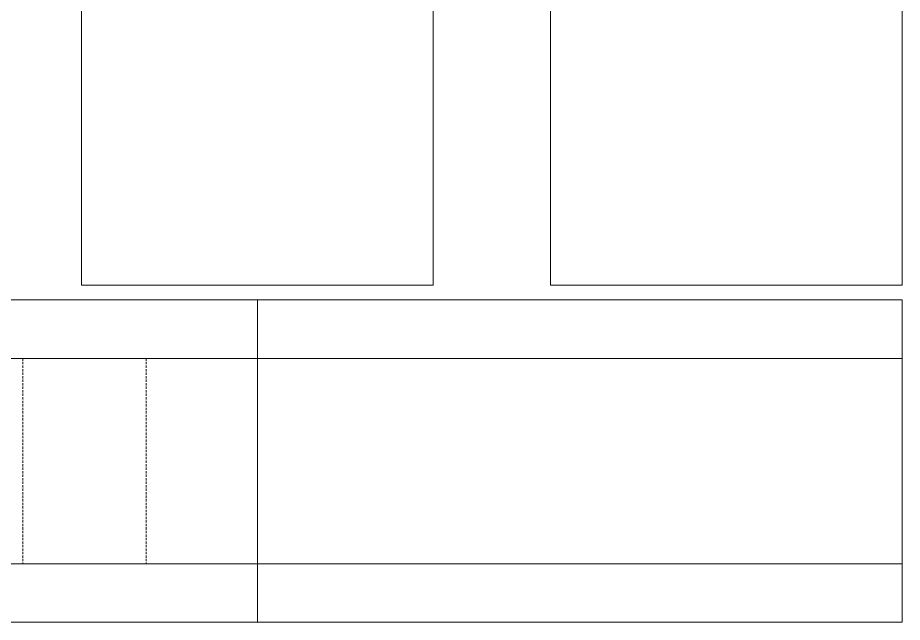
# Model space of a CAD drawing. Header units: millimetres. Extents: x -794326 to -715748, y -17796 to 22353.
# Drawn here: x -746512 to -745758, y 6974 to 7490 of the extents above; entities that cross this region are included whole.
import ezdxf

# ---------------------------------------------------------------- set-up
doc = ezdxf.new("R2010")
doc.units = ezdxf.units.MM
doc.linetypes.add('DPA_Hidden 50', pattern=[3, 2, -1])
doc.layers.add('A-GLAZ-CURT', color=2, linetype='Continuous', lineweight=9)

# ---------------------------------------------------------------- blocks, each defined once
blk = doc.blocks.new('DPA_CP_Metal Ceiling Panel - Vertical Panel with Gap-10965286-4282-01 ENLARGED LOWER PLATFORM LEVEL - REFLECTED CEILING PLAN - SHEET 3')
at = {"layer": 'A-GLAZ-CURT'}
for p, q in [((-744857.87, 7794.02), (-744857.87, 7261.52)), ((-744557.87, 7794.02), (-744857.87, 7794.02)), ((-744557.87, 7794.02), (-744857.87, 7794.02)), ((-744857.87, 7794.02), (-744857.87, 7261.52)), ((-744857.87, 7261.52), (-744857.87, 7794.02)), ((-744857.87, 7794.02), (-744557.87, 7794.02)), ((-744557.87, 7794.02), (-744557.87, 7261.52)), ((-744557.87, 7261.52), (-744557.87, 7794.02)), ((-744557.87, 7794.02), (-744557.87, 7261.52)), ((-744557.87, 7261.52), (-744857.87, 7261.52)), ((-744857.87, 7261.52), (-744557.87, 7261.52)), ((-744557.87, 7261.52), (-744857.87, 7261.52))]:
    blk.add_line(p, q, dxfattribs=at)
blk = doc.blocks.new('DPA_CP_Metal Ceiling Luminaire2 - Linear Luminaire-12437131-4282-01 ENLARGED LOWER PLATFORM LEVEL - REFLECTED CEILING PLAN - SHEET 3')
at = {"layer": 'A-GLAZ-CURT'}
for p, q in [((-747507.82, 7249.02), (-746307.82, 7249.02)), ((-746307.82, 7249.02), (-747507.82, 7249.02)), ((-747507.82, 7249.02), (-746307.82, 7249.02)), ((-746307.82, 7249.02), (-746307.82, 6974.02)), ((-746307.82, 6974.02), (-746307.82, 7249.02)), ((-746307.82, 7211.52), (-746307.82, 6974.02)), ((-747507.82, 7199.02), (-746307.82, 7199.02)), ((-747507.82, 7024.02), (-746307.82, 7024.02)), ((-746307.82, 6974.02), (-747507.82, 6974.02)), ((-746307.82, 6974.02), (-747507.82, 6974.02)), ((-747507.82, 6974.02), (-746307.82, 6974.02))]:
    blk.add_line(p, q, dxfattribs=at)
at = {"layer": 'A-GLAZ-CURT', "linetype": 'DPA_Hidden 50'}
for p, q in [((-746507.82, 7199.02), (-746507.82, 7024.02)), ((-746402.82, 7199.02), (-746402.82, 7024.02))]:
    blk.add_line(p, q, dxfattribs=at)
blk = doc.blocks.new('DPA_CP_Metal Ceiling Panel1 - Horizontal with Gap-12437177-4282-01 ENLARGED LOWER PLATFORM LEVEL - REFLECTED CEILING PLAN - SHEET 3')
at = {"layer": 'A-GLAZ-CURT'}
for p, q in [((-748057.82, 6974.02), (-748057.82, 7249.02)), ((-748057.82, 6974.02), (-748057.82, 7249.02)), ((-748057.82, 7249.02), (-747507.82, 7249.02)), ((-748057.82, 7249.02), (-747507.82, 7249.02)), ((-748057.82, 6974.02), (-748057.82, 7249.02)), ((-747507.82, 6974.02), (-747507.82, 7249.02)), ((-747507.82, 7249.02), (-747507.82, 6974.02)), ((-747507.82, 7249.02), (-747507.82, 6974.02)), ((-748057.82, 7199.02), (-747507.82, 7199.02)), ((-748057.82, 7024.02), (-747507.82, 7024.02)), ((-748057.82, 6974.02), (-747507.82, 6974.02)), ((-747507.82, 6974.02), (-748057.82, 6974.02)), ((-747507.82, 6974.02), (-748057.82, 6974.02))]:
    blk.add_line(p, q, dxfattribs=at)

msp = doc.modelspace()

# ---------------------------------------------------------------- block references
at = {"layer": 'A-GLAZ-CURT'}
for name, p in [('DPA_CP_Metal Ceiling Panel - Vertical Panel with Gap-10965286-4282-01 ENLARGED LOWER PLATFORM LEVEL - REFLECTED CEILING PLAN - SHEET 3', (-1600, 0)), ('DPA_CP_Metal Ceiling Panel - Vertical Panel with Gap-10965286-4282-01 ENLARGED LOWER PLATFORM LEVEL - REFLECTED CEILING PLAN - SHEET 3', (-1200, 0)), ('DPA_CP_Metal Ceiling Luminaire2 - Linear Luminaire-12437131-4282-01 ENLARGED LOWER PLATFORM LEVEL - REFLECTED CEILING PLAN - SHEET 3', (0, 0)), ('DPA_CP_Metal Ceiling Panel1 - Horizontal with Gap-12437177-4282-01 ENLARGED LOWER PLATFORM LEVEL - REFLECTED CEILING PLAN - SHEET 3', (1750, 0))]:
    msp.add_blockref(name, p, dxfattribs=at)

doc.saveas('drawing.dxf')
